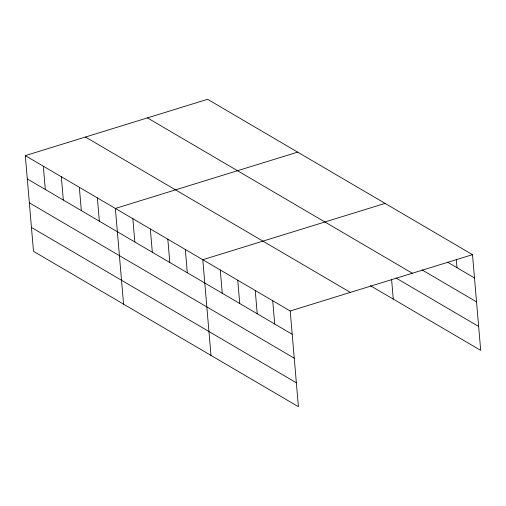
<?xml version="1.0" encoding="UTF-8"?>
<svg xmlns="http://www.w3.org/2000/svg" width="506" height="506" viewBox="0 0 506 506"><rect width="100%" height="100%" fill="white"/><g stroke="black" fill="none" stroke-linecap="round" stroke-linejoin="round"><path stroke-width="0.76" d="M25.3 155.627L290.204 310.988L298.407 406.697L33.504 251.337L25.3 155.627L207.593 99.302L472.496 254.663L480.7 350.373L370.417 285.694M297.661 152.129L115.368 208.447L123.572 304.157M385.079 203.393L202.786 259.717L210.989 355.427M290.204 310.988L472.496 254.663M447.595 262.19L474.495 277.965M422.074 269.913L476.538 301.861M147.436 117.892L412.339 273.253M395.939 277.971L478.651 326.478M85.457 137.044L350.361 292.398M27.299 178.928L292.202 334.289M29.348 202.824L294.245 358.178M31.454 227.441L296.358 382.802M456.279 259.167L457.007 267.712M391.631 279.837L393.282 299.103M272.715 300.735L274.714 324.036M255.233 290.482L257.231 313.777M237.75 280.223L239.749 303.524M220.268 269.97L222.267 293.271M185.304 249.464L187.296 272.766M167.815 239.211L169.814 262.513M150.333 228.959L152.331 252.26M132.85 218.706L134.849 242.001M97.354 197.884L99.353 221.185M79.341 187.321L81.339 210.622M61.327 176.758L63.326 200.06M43.314 166.189L45.312 189.491"/></g></svg>
